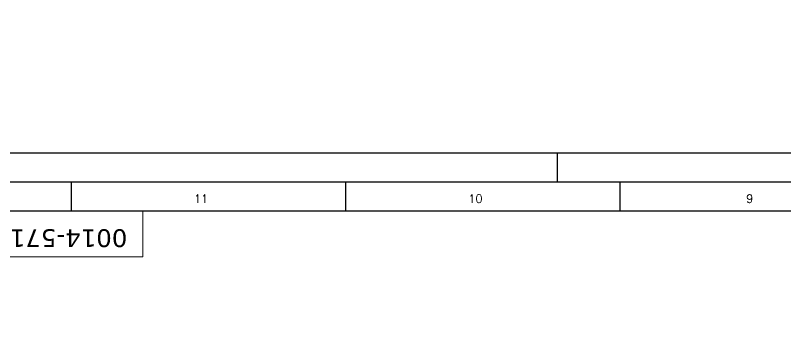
# Model space of a CAD drawing. Header units: millimetres. Extents: x -3092155 to 4513934, y -12317808 to 1850003.
# Drawn here: x -467383 to -429904, y -5653091 to -5637123 of the extents above; entities that cross this region are included whole.
import ezdxf
from ezdxf.enums import TextEntityAlignment as Align

# ---------------------------------------------------------------- set-up
doc = ezdxf.new("R2010")
doc.units = ezdxf.units.MM
doc.header["$LTSCALE"] = 2
doc.header["$MEASUREMENT"] = 0
doc.header["$PDMODE"] = 34
doc.header["$PDSIZE"] = 500
doc.linetypes.add('HIDDEN', pattern=[0.375, 0.25, -0.125])
doc.layers.add('D DIM', color=250, linetype='Continuous', lineweight=9)
doc.layers.add('PROJ', color=251, linetype='HIDDEN', lineweight=5)
doc.layers.add('formate', color=7, linetype='Continuous')
doc.styles.add('5555', font='romans.shx', dxfattribs={"height": 125})
doc.styles.add('INNER DIM', font='ARIALNB.TTF', dxfattribs={"height": 250})
doc.styles.add('TE4MM', font='romant.shx')
doc.dimstyles.new('INNER DIM', dxfattribs={"dimscale": 0, "dimtxt": 250, "dimasz": 100, "dimexe": 50, "dimexo": 50, "dimgap": 50, "dimtad": 0, "dimdec": 0, "dimzin": 0, "dimdsep": 46, "dimtxsty": 'INNER DIM', "dimblk": 'ARCHTICK', "dimcen": 100, "dimdle": 50, "dimclrd": 256, "dimclre": 256, "dimclrt": 256, "dimadec": 0, "dimazin": 0, "dimtfac": 1, "dimtdec": 0, "dimtix": 1, "dimtmove": 2, "dimatfit": 3, "dimfxl": 50, "dimfxlon": 1, "dimtolj": 1, "dimtzin": 0, "dimlwd": -1, "dimlwe": -1, "dimarcsym": 1})

# ---------------------------------------------------------------- blocks, each defined once
blk = doc.blocks.new('_ArchTick')
at = {"color": 0, "linetype": 'ByBlock', "const_width": 0.15}
blk.add_lwpolyline([(-0.5, -0.5), (0.5, 0.5)], dxfattribs=at)
blk = doc.blocks.new('*D730')
at = {"layer": 'D DIM', "ltscale": 100, "transparency": 16777216}
for p, q in [((1049, 411), (-438739, 411)), ((-438689, 361), (-438689, 461)), ((999, 361), (999, 461))]:
    blk.add_line(p, q, dxfattribs=at)
at = {"layer": 'Defpoints', "color": 0, "lineweight": 50, "ltscale": 100, "transparency": 16777216}
for p in [(-438689, 411), (999, 0), (-438689, -5723126)]:
    blk.add_point(p, dxfattribs=at)
at = {"layer": 'D DIM', "ltscale": 100, "transparency": 16777216, "xscale": 100, "yscale": 100, "zscale": 100, "rotation": 180}
blk.add_blockref('_ArchTick', (-438689, 411), dxfattribs=at)
at = {"layer": 'D DIM', "ltscale": 100, "transparency": 16777216, "xscale": 100, "yscale": 100, "zscale": 100}
blk.add_blockref('_ArchTick', (999, 411), dxfattribs=at)
at = {"layer": 'D DIM', "ltscale": 100, "transparency": 16777216, "insert": (1326, 835), "char_height": 250, "attachment_point": 5, "style": 'INNER DIM'}
blk.add_mtext('\\A1;439688', dxfattribs=at)
blk = doc.blocks.new('sdfs')
at = {"layer": 'formate', "color": 0}
for p, q in [((-2732082, -7666596), (-2862742, -7666596)), ((-2828044, -7666596), (-2828044, -7667695)), ((-2733180, -7667695), (-2861643, -7667695)), ((-2846411, -7667695), (-2846411, -7668793)), ((-2836041, -7667695), (-2836041, -7668793)), ((-2825670, -7667695), (-2825670, -7668793)), ((-2734278, -7668793), (-2856152, -7668793))]:
    blk.add_line(p, q, dxfattribs=at)
at = {"layer": 'formate', "color": 0, "style": '5555'}
for s, height, p in [('11', 310.7, (-2841504, -7668476)), ('10', 310.7, (-2831134, -7668476)), ('9', 311, (-2820763, -7668476))]:
    blk.add_text(s, height=height, dxfattribs=at).set_placement(p, align=Align.CENTER)
blk = doc.blocks.new('y6hyyh')
at = {"layer": 'formate', "lineweight": 18}
blk.add_lwpolyline([(-29138, -5551985), (-13114, -5551985), (-13114, -5554202), (-29138, -5554202)], close=True, dxfattribs=at)
at = {"layer": 'formate', "xscale": 1.287321868643671, "yscale": 1.287321868131411, "zscale": 1.287321868654578}
blk.add_blockref('sdfs', (3647649, 4320219), dxfattribs=at)
at = {"lineweight": 18, "insert": (-13869, -5553732), "char_height": 866.8, "attachment_point": 1, "rotation": 180, "style": 'TE4MM'}
blk.add_mtext('{\\fVerdana|b0|i0|c0|p34;0014-571-TEA-C-102 }', dxfattribs=at)

msp = doc.modelspace()

# ---------------------------------------------------------------- block references
at = {"layer": 'PROJ'}
msp.add_blockref('y6hyyh', (-448066.2, -94662.6), dxfattribs=at)

# ---------------------------------------------------------------- dimensions: what is measured, and where the dimension line sits
at = {"layer": 'D DIM', "ltscale": 100}
dim = msp.add_linear_dim(base=(-438689.1, 410.6), p1=(998.8, 0), p2=(-438689.1, -5723126.2), dimstyle='INNER DIM', override={"dimscale": 1}, dxfattribs=at)
dim.commit()
dim.dimension.update_dxf_attribs({"geometry": '*D730', "text_midpoint": (1326.5, 835.2), "dimtype": 160})

doc.saveas('drawing.dxf')
